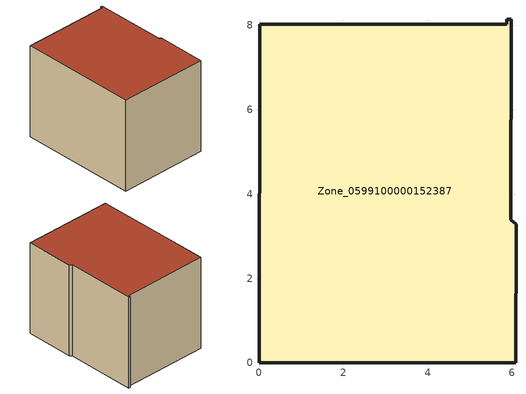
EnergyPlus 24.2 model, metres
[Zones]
Zone_0599100000152387
 floor ground (C_G): 0,0.01 0.02,8.03 5.87,8.03 5.87,8.15 5.98,8.15 5.96,3.39 6.09,3.29 6.08,0 z0
 wall outside (C_F): 0.02,8.03 0,0.01 6.08,0 6.09,3.29 5.96,3.39 5.98,8.15 5.87,8.15 5.87,8.03 0.02,8.03 z0:6.31
 roof outside (C_R): 5.96,3.39 5.98,8.15 5.87,8.15 5.87,8.03 0.02,8.03 0,0.01 6.08,0 6.09,3.29 z6.31
[BUILDING]
Pand.0599100000152387: North Axis=0; Terrain=City; Loads Convergence Tolerance Value=0.04; Temperature Convergence Tolerance Value=0.4; Solar Distribution=FullExterior; Maximum Number of Warmup Days=25; Minimum Number of Warmup Days=1
[Site:Location]
Rotterdam.The.Hague.AP_ZH_NLD Design_Conditions: Latitude=51.96; Longitude=4.45; Time Zone=1; Elevation=-4.5
[SITE:GROUNDTEMPERATURE:BUILDINGSURFACE]
18, 18, 18, 18, 18, 18, 18, 18, 18, 18, 18, 18
[MATERIAL] Thermal Absorptance=0.9; Solar Absorptance=0.7; Visible Absorptance=0.7
Name | Roughness | Thickness | Conductivity | Density | Specific Heat
G.TC.1946-1964 | MediumSmooth | 0.15 | 1 | 540 | 1210
F.TC.1946-1964 | Rough | 0.3 | 0.857143 | 1920 | 840
R.TC.1946-1964 | MediumRough | 0.2 | 0.235294 | 1500 | 1000
[CONSTRUCTION]
C_G: G.TC.1946-1964
C_F: F.TC.1946-1964
C_R: R.TC.1946-1964
[ZONE]
Zone_0599100000152387: Type=1; Multiplier=1; Ceiling Height=Autocalculate; Volume=Autocalculate; Floor Area=autocalculate; Part of Total Floor Area=Yes
[ZONEINFILTRATION:DESIGNFLOWRATE]
Infil_Zone_0599100000152387: Zone or ZoneList or Space or SpaceList=Zone_0599100000152387; Schedule=AlwaysOn; Design Flow Rate Calculation Method=Flow/Area; Flow Rate per Floor Area=0.003; Constant Term Coefficient=1; Temperature Term Coefficient=0; Velocity Term Coefficient=0; Velocity Squared Term Coefficient=0
[HVACTEMPLATE:ZONE:IDEALLOADSAIRSYSTEM]
Zone_0599100000152387: Maximum Heating Supply Air Temperature=50; Minimum Cooling Supply Air Temperature=13; Maximum Heating Supply Air Humidity Ratio=0.0156; Minimum Cooling Supply Air Humidity Ratio=0.0077; Heating Limit=NoLimit; Cooling Limit=NoLimit; Dehumidification Control Type=ConstantSensibleHeatRatio; Cooling Sensible Heat Ratio=0.7; Dehumidification Setpoint=60; Humidification Control Type=None; Humidification Setpoint=30; Outdoor Air Method=None; Outdoor Air Flow Rate per Person=0.00944; Outdoor Air Flow Rate per Zone Floor Area=0; Outdoor Air Flow Rate per Zone=0; Demand Controlled Ventilation Type=None; Outdoor Air Economizer Type=NoEconomizer; Heat Recovery Type=None; Sensible Heat Recovery Effectiveness=0.7; Latent Heat Recovery Effectiveness=0.65
[ZONECONTROL:THERMOSTAT]
ThermostatControl_Zone_0599100000152387: Zone or ZoneList=Zone_0599100000152387; Control Type Schedule=DualSetpointControlType; Control 1=Thermostat_Zone_0599100000152387; Temperature Difference Between Cutout And Setpoint=0
[THERMOSTATSETPOINT:DUALSETPOINT]
Thermostat_Zone_0599100000152387: Heating Setpoint Temperature Schedule=HeatingSetpoint_Zone_0599100000152387; Cooling Setpoint Temperature Schedule=CoolingSetpoint_Zone_0599100000152387
[SCHEDULE:COMPACT]
HeatingSetpoint_Zone_0599100000152387: Through: 12/31, For: AllDays, Until: 24:00, 21
CoolingSetpoint_Zone_0599100000152387: Through: 12/31, For: AllDays, Until: 24:00, 24
DualSetpointControlType: Through: 12/31, For: AllDays, Until: 24:00, 4
AlwaysOn: Through: 12/31, For: AllDays, Until: 24:00, 1
